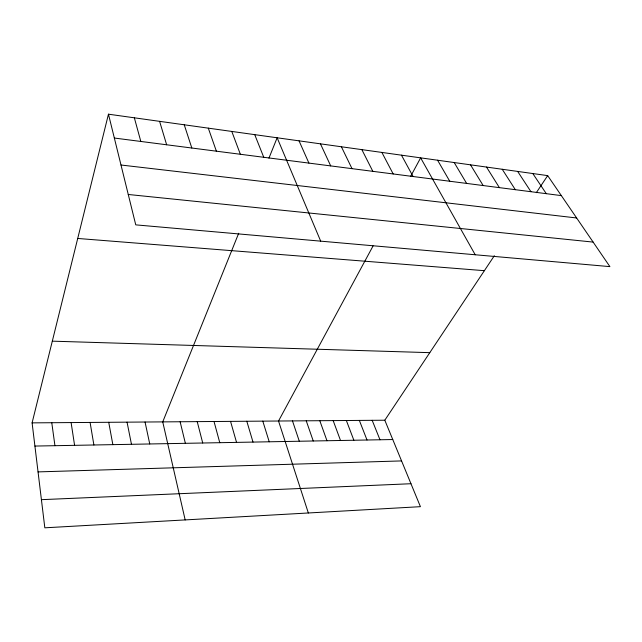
<?xml version="1.0" encoding="UTF-8"?>
<svg xmlns="http://www.w3.org/2000/svg" width="642" height="642" viewBox="0 0 642 642"><rect width="100%" height="100%" fill="white"/><g stroke="black" fill="none" stroke-linecap="round" stroke-linejoin="round"><path stroke-width="0.96" d="M494.34 255.725L384.807 420.221L420.422 506.674L44.828 527.812L32.1 422.869L108.458 114.188L547.674 175.619L609.9 266.623L135.751 224.861L108.458 114.188M238.696 233.263L162.739 421.89L185.169 519.916M268.95 158.125L277.143 137.781L320.687 241.151M373.09 245.902L278.524 421.016L308.345 512.982M410.567 176.502L420.638 157.852L475.208 254.762M536.311 192.68L547.674 175.619M41.417 499.669L410.968 483.723M38.047 471.894L401.571 460.916M34.917 446.062L392.768 439.537M32.1 422.869L384.807 420.221M52.315 341.159L429.795 352.659M77.722 238.455L484.373 270.683M128.256 194.478L593.128 242.09M120.993 165.01L576.636 217.975M114.34 138.038L561.349 195.617M532.796 173.533L546.286 193.675M517.653 171.414L530.95 191.701M502.221 169.255L515.317 189.687M486.508 167.064L499.396 187.641M470.506 164.825L483.169 185.546M454.199 162.546L466.622 183.419M437.579 160.219L449.761 181.245M401.467 155.171L413.095 176.518M381.878 152.427L393.185 173.958M361.855 149.626L372.825 171.334M341.383 146.761L352.009 168.653M320.454 143.84L330.71 165.909M299.044 140.847L308.914 163.1M372.167 420.317L379.984 439.77M254.73 134.643L263.758 157.282M359.351 420.414L367.015 440.003M346.359 420.51L353.862 440.243M231.794 131.441L240.357 154.273M333.174 420.606L340.517 440.484M319.804 420.711L326.979 440.733M208.305 128.151L216.386 151.183M306.242 420.807L313.248 440.982M292.487 420.911L299.308 441.239M184.246 124.789L191.822 148.021M262.795 421.136L269.223 441.784M159.601 121.346L166.647 144.779M246.809 421.256L253.012 442.081M230.55 421.377L236.537 442.386M134.347 117.807L140.823 141.449M214.027 421.505L219.773 442.691M197.222 421.625L202.72 442.996M180.129 421.754L185.369 443.317M145.052 422.019L149.746 443.967M127.052 422.155L131.466 444.296M108.731 422.292L112.848 444.641M90.089 422.436L93.892 444.986M71.102 422.572L74.592 445.331M51.777 422.717L54.939 445.692"/></g></svg>
